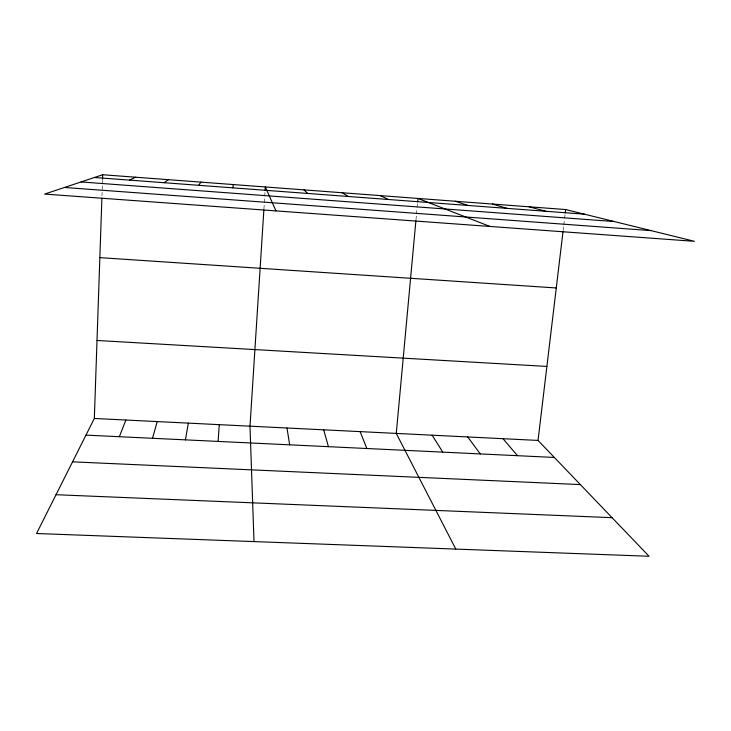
<?xml version="1.0" encoding="UTF-8"?>
<svg xmlns="http://www.w3.org/2000/svg" width="731" height="731" viewBox="0 0 731 731"><rect width="100%" height="100%" fill="white"/><g stroke="black" fill="none" stroke-linecap="round" stroke-linejoin="round"><path stroke-width="0.55" stroke-dasharray="3.65 2.74" d="M101.974 195.954L102.358 184.788M102.395 183.673L102.504 180.319M263.937 208.874L265.061 191.348M415.985 219.72L416.396 215.243M416.506 214.128L417.017 208.527M417.118 207.403L417.538 202.926M563.144 230.448L563.674 226.053M563.802 224.947L564.46 219.446M564.597 218.35L565.118 213.955"/><path stroke-width="1.1" d="M94.336 418.47L538.034 440.427L649.064 556.264L36.55 533.511L94.336 418.47L101.892 198.192M102.55 179.205L102.696 174.736L565.648 209.55L694.45 241.321L44.628 194.071L102.696 174.736M263.864 209.971L249.993 426.173L254.004 541.589M265.125 190.252L265.335 186.972L275.952 210.893M218.112 441.423L219.273 424.656M415.884 220.844L396.266 433.41L455.797 549.082M417.639 201.811L417.949 198.448L490.008 226.455M232.878 187.858L233.253 184.559M538.034 440.427L563.016 231.544M565.255 212.849L565.648 209.55M185.418 439.861L188.342 423.121M152.505 438.289L157.22 421.586M119.354 436.709L125.878 420.033M198.64 185.29L200.952 182.129M164.164 182.713L168.432 179.68M129.424 180.109L135.683 177.222M56.04 494.713L612.075 517.676M72.552 461.837L580.359 484.589M85.975 435.119L554.354 457.451M97.013 340.472L546.879 366.432M99.855 257.641L556.264 287.968M64.456 187.474L651.065 230.621M94.427 177.496L584.316 214.156M81.068 181.946L614.25 221.539M529.171 206.809L545.819 211.277M492.392 204.05L506.994 208.372M455.322 201.253L467.831 205.438M380.266 195.616L388.49 199.499M342.272 192.756L348.303 196.493M303.968 189.877L307.76 193.459M503.001 438.691L517.466 455.696M467.703 436.946L480.276 453.924M432.122 435.183L442.776 452.133M360.127 431.619L366.852 448.514M323.705 429.819L328.42 446.678M286.991 428L289.659 444.832"/></g></svg>
